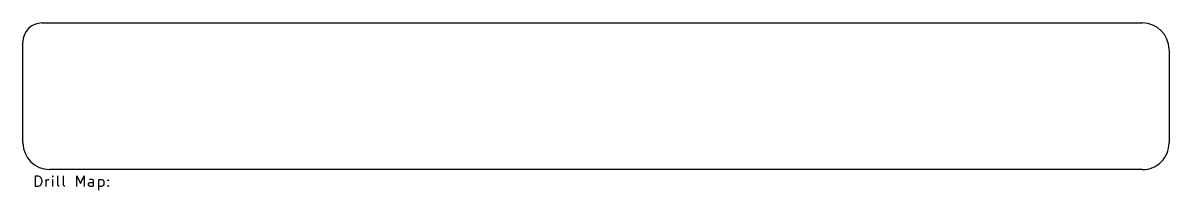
# Model space of a CAD drawing. Extents: x 27 to 244, y -128 to -97.
import ezdxf

# ---------------------------------------------------------------- set-up
doc = ezdxf.new("R2010")
doc.units = 0
doc.layers.add('BLACK', color=7, linetype='CONTINUOUS')

msp = doc.modelspace()

# ---------------------------------------------------------------- linework, layer by layer
at = {"layer": 'BLACK', "linetype": 'CONTINUOUS'}
for p, q in [((30.8611, -96.6533), (238.785, -96.6533)), ((27.2797, -119.285), (27.2797, -100.235)), ((243.789, -101.657), (243.789, -119.285)), ((29.6809, -127.489), (29.6809, -125.489)), ((29.6809, -125.489), (30.1571, -125.489)), ((30.1571, -125.489), (30.4428, -125.584)), ((238.785, -124.289), (32.2835, -124.289)), ((32.919, -125.489), (32.8237, -125.584)), ((33.0142, -125.584), (32.919, -125.489)), ((32.919, -125.489), (32.919, -125.679)), ((33.8714, -127.203), (33.8714, -125.489)), ((34.919, -127.203), (34.919, -125.489)), ((37.4904, -127.489), (37.4904, -125.489)), ((37.4904, -125.489), (38.1571, -126.917)), ((38.1571, -126.917), (38.8237, -125.489)), ((38.8237, -125.489), (38.8237, -127.489)), ((30.1571, -127.489), (29.6809, -127.489)), ((30.4428, -127.394), (30.1571, -127.489)), ((30.4428, -125.584), (30.6333, -125.775)), ((30.6333, -127.203), (30.4428, -127.394)), ((30.6333, -125.775), (30.7285, -125.965)), ((30.7285, -127.013), (30.6333, -127.203)), ((30.7285, -125.965), (30.8237, -126.346)), ((30.8237, -126.632), (30.7285, -127.013)), ((30.8237, -126.346), (30.8237, -126.632)), ((31.6809, -127.489), (31.6809, -126.155)), ((31.6809, -126.536), (31.7761, -126.346)), ((31.7761, -126.346), (31.8714, -126.251)), ((31.8714, -126.251), (32.0618, -126.155)), ((32.0618, -126.155), (32.2523, -126.155)), ((32.8237, -125.584), (32.919, -125.679)), ((32.919, -125.679), (33.0142, -125.584)), ((32.919, -127.489), (32.919, -126.155)), ((33.9666, -127.394), (33.8714, -127.203)), ((34.1571, -127.489), (33.9666, -127.394)), ((35.0142, -127.394), (34.919, -127.203)), ((35.2047, -127.489), (35.0142, -127.394)), ((39.6809, -127.013), (39.7761, -126.822)), ((39.6809, -127.203), (39.6809, -127.013)), ((39.7761, -127.394), (39.6809, -127.203)), ((39.9666, -126.155), (39.7761, -126.251)), ((39.7761, -126.822), (39.9666, -126.727)), ((39.9666, -127.489), (39.7761, -127.394)), ((40.3476, -126.155), (39.9666, -126.155)), ((39.9666, -126.727), (40.4428, -126.727)), ((40.4428, -127.489), (39.9666, -127.489)), ((40.538, -126.251), (40.3476, -126.155)), ((40.4428, -126.727), (40.6333, -126.632)), ((40.6333, -127.394), (40.4428, -127.489)), ((40.6333, -126.441), (40.538, -126.251)), ((40.6333, -127.489), (40.6333, -126.441)), ((41.5857, -126.155), (41.5857, -128.155)), ((41.5857, -126.251), (41.7761, -126.155)), ((41.7761, -127.489), (41.5857, -127.394)), ((41.7761, -126.155), (42.1571, -126.155)), ((42.1571, -127.489), (41.7761, -127.489)), ((42.1571, -126.155), (42.3476, -126.251)), ((42.3476, -127.394), (42.1571, -127.489)), ((42.3476, -126.251), (42.4428, -126.346)), ((42.4428, -127.298), (42.3476, -127.394)), ((42.4428, -126.346), (42.538, -126.536)), ((42.538, -127.108), (42.4428, -127.298)), ((42.538, -126.536), (42.538, -127.108)), ((43.2999, -126.346), (43.3952, -126.251)), ((43.3952, -126.441), (43.2999, -126.346)), ((43.2999, -127.394), (43.3952, -127.298)), ((43.3952, -127.489), (43.2999, -127.394)), ((43.3952, -126.251), (43.4904, -126.346)), ((43.3952, -126.251), (43.3952, -126.441)), ((43.4904, -126.346), (43.3952, -126.441)), ((43.3952, -127.298), (43.4904, -127.394)), ((43.3952, -127.298), (43.3952, -127.489)), ((43.4904, -127.394), (43.3952, -127.489))]:
    msp.add_line(p, q, dxfattribs=at)
at = {"layer": 'BLACK'}
for centre, radius, start, end in [((30.8611, -100.235), 3.5814, 90, 180), ((238.785, -101.657), 5.0038, 0.000573, 90), ((32.2835, -119.285), 5.0038, -180, -90), ((238.785, -119.285), 5.0038, -90, 0.000573)]:
    msp.add_arc(centre, radius, start, end, dxfattribs=at)

doc.saveas('drawing.dxf')
